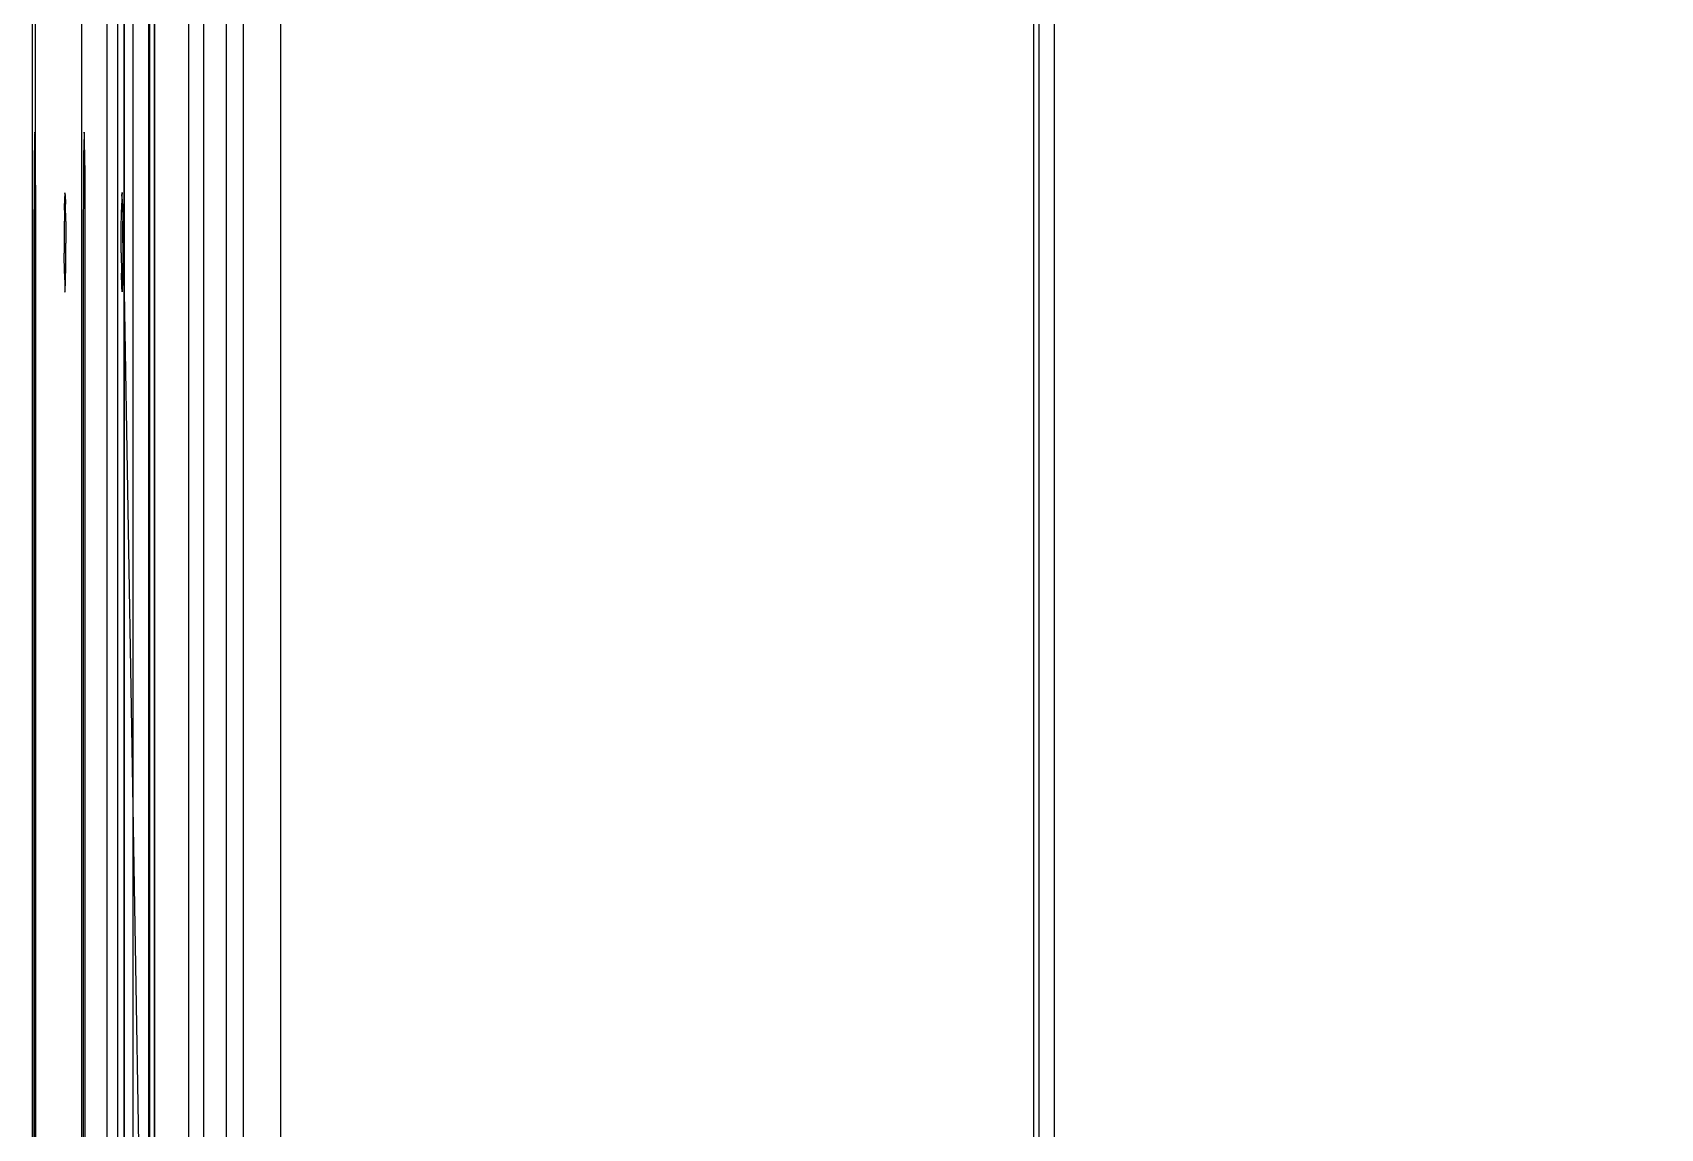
# Model space of a CAD drawing. Extents: x 0 to 230, y -306 to 0.
# Drawn here: x -0.1 to 115, y -228.6 to -151.1 of the extents above; entities that cross this region are included whole.
import ezdxf

# ---------------------------------------------------------------- set-up
doc = ezdxf.new("R2010")
doc.units = 0
doc.header["$MEASUREMENT"] = 0
for name, color, linetype in [('Layer1', 252, 'CONTINUOUS'), ('Layer2', 252, 'CONTINUOUS'), ('Layer3', 254, 'CONTINUOUS')]:
    doc.layers.add(name, color=color, linetype=linetype)

msp = doc.modelspace()

# ---------------------------------------------------------------- linework, layer by layer
at = {"layer": 'Layer1', "linetype": 'Continuous'}
for points, invisible_edges in [([(1, -3, 221), (6.38, -34.21, 221), (6.38, -271.79, 221), (1, -303, 221)], 15), ([(36.66, -21.1, 2.25), (17.75, -153.15, 2.25), (17.75, -115.24, 2.25)], 15), ([(36.66, -21.1, 2.25), (36.66, -284.91, 2.25), (17.75, -153.15, 2.25)], 15), ([(36.66, -284.91, 2.25), (36.66, -21.1, 2.25), (56.58, -21.1, 2.25)], 15), ([(56.58, -21.1, 2.25), (56.58, -284.91, 2.25), (36.66, -284.91, 2.25)], 15), ([(56.58, -284.91, 2.25), (115, -21.1, 2.25), (56.58, -21.1, 2.25)], 15), ([(115, -21.1, 2.25), (115, -284.91, 2.25), (56.58, -284.91, 2.25)], 15), ([(10.42, -276.17, 130.48), (8.52, -273.66, 192.62), (8.52, -32.38, 192.62), (10.42, -29.94, 130.48)], 15), ([(11.51, -32.25, 127.49), (10.42, -29.94, 130.48), (10.42, -276.17, 130.48), (11.51, -273.75, 127.49)], 15), ([(6.11, -271.79, 202.63), (6.11, -34.21, 202.63), (1.41, -33, 202.63)], 15), ([(6.11, -34.21, 202.63), (8.52, -32.38, 192.62), (8.52, -273.66, 192.62), (6.11, -271.79, 202.63)], 15), ([(13.07, -34.86, 88.68), (13.07, -271.13, 88.68), (11.51, -273.75, 127.49), (11.51, -32.25, 127.49)], 15), ([(14.22, -270.78, 84.87), (13.07, -271.13, 88.68), (13.07, -34.86, 88.68), (14.22, -35.22, 84.87)], 15), ([(15.76, -268.21, 46.71), (15.76, -37.79, 46.71), (14.22, -35.22, 84.87), (14.22, -270.78, 84.87)], 15), ([(17.02, -37.66, 42.8), (15.76, -37.79, 46.71), (15.76, -268.21, 46.71), (17.02, -268.34, 42.8)], 15), ([(17.02, -37.66, 42.69), (17.02, -268.34, 42.69), (17.75, -266.95, 21.08), (17.75, -39.05, 21.08)], 15), ([(17.75, -39.05, 2.25), (17.75, -266.95, 2.25), (17.75, -266.95, 21.08), (17.75, -39.05, 21.08)], 15), ([(2.61, -169.5, 202.63), (2.69, -166.75, 208.6), (2.69, -139.57, 208.6), (2.61, -136.82, 202.36)], 15), ([(2.89, -169.47, 221), (2.89, -136.82, 221), (2.79, -140.29, 215.55), (2.79, -166.03, 215.55)], 15), ([(6.11, -169.5, 202.63), (6.18, -166.75, 208.6), (6.18, -139.57, 208.6), (6.1, -136.82, 202.36)], 15), ([(6.38, -169.47, 221), (6.38, -136.82, 221), (6.29, -140.29, 215.55), (6.29, -166.03, 215.55)], 14), ([(2.79, -141.81, 215.22), (2.79, -140.29, 215.55), (2.79, -166, 215.55), (2.79, -164.48, 215.22)], 15), ([(6.28, -141.81, 215.22), (6.29, -140.29, 215.55), (6.29, -166, 215.55), (6.28, -164.48, 215.22)], 15), ([(2.7, -163.7, 209.36), (2.69, -165.22, 208.6), (2.69, -141.1, 208.6), (2.7, -142.61, 209.36)], 15), ([(6.2, -163.7, 209.36), (6.18, -165.22, 208.6), (6.18, -141.1, 208.6), (6.2, -142.61, 209.36)], 15), ([(2.7, -163.68, 209.36), (2.72, -162.71, 210.7), (2.72, -143.58, 210.7), (2.7, -142.61, 209.36)], 15), ([(2.79, -164.48, 215.22), (2.78, -163.24, 214.26), (2.78, -143.05, 214.26), (2.79, -141.81, 215.22)], 15), ([(6.2, -163.68, 209.36), (6.22, -162.71, 210.7), (6.22, -143.58, 210.7), (6.2, -142.61, 209.36)], 15), ([(6.28, -164.48, 215.22), (6.27, -163.24, 214.26), (6.27, -143.05, 214.26), (6.28, -141.81, 215.22)], 15), ([(2.72, -143.58, 210.7), (2.74, -143.84, 212.03), (2.74, -162.45, 212.03), (2.72, -162.71, 210.7)], 15), ([(2.74, -162.45, 212.03), (2.76, -162.57, 212.94), (2.76, -143.72, 212.94), (2.74, -143.84, 212.03)], 15), ([(2.76, -143.72, 212.94), (2.78, -143.05, 214.26), (2.78, -163.24, 214.26), (2.76, -162.57, 212.94)], 15), ([(6.22, -143.58, 210.7), (6.24, -143.84, 212.03), (6.24, -162.45, 212.03), (6.22, -162.71, 210.7)], 15), ([(6.24, -162.45, 212.03), (6.25, -162.57, 212.94), (6.25, -143.72, 212.94), (6.24, -143.84, 212.03)], 15), ([(6.25, -143.72, 212.94), (6.27, -143.05, 214.26), (6.27, -163.24, 214.26), (6.25, -162.57, 212.94)], 15), ([(36.66, -284.91, 2.25), (17.75, -191.05, 2.25), (17.75, -153.15, 2.25)], 15), ([(0.13, -157.96, 213.59), (0.35, -157.63, 213.66), (0.34, -158.13, 215.3), (0.11, -158.44, 215.17)], 15), ([(0.14, -157.8, 211.96), (0.36, -157.46, 211.96), (0.35, -157.63, 213.66), (0.13, -157.96, 213.59)], 15), ([(0.14, -157.8, 211.96), (0.36, -157.46, 211.96), (0.38, -157.63, 210.26), (0.15, -157.96, 210.32)], 15), ([(0.17, -158.44, 208.75), (0.39, -158.13, 208.62), (0.38, -157.63, 210.26), (0.15, -157.96, 210.32)], 15), ([(0.69, -157.41, 213.71), (0.35, -157.63, 213.66), (0.34, -158.13, 215.3), (0.68, -157.92, 215.39)], 15), ([(0.7, -157.23, 211.96), (0.36, -157.46, 211.96), (0.35, -157.63, 213.66), (0.69, -157.41, 213.71)], 15), ([(0.38, -157.63, 210.26), (0.72, -157.41, 210.21), (0.7, -157.23, 211.96), (0.36, -157.46, 211.96)], 15), ([(0.73, -157.92, 208.53), (0.39, -158.13, 208.62), (0.38, -157.63, 210.26), (0.72, -157.41, 210.21)], 15), ([(0.69, -157.41, 213.71), (1.06, -157.34, 213.73), (1.05, -157.86, 215.42), (0.68, -157.92, 215.39)], 15), ([(1.07, -157.16, 211.97), (0.7, -157.23, 211.96), (0.69, -157.41, 213.71), (1.06, -157.34, 213.73)], 15), ([(0.72, -157.41, 210.21), (1.09, -157.34, 210.2), (1.07, -157.16, 211.97), (0.7, -157.23, 211.96)], 15), ([(0.72, -157.41, 210.21), (1.09, -157.34, 210.2), (1.1, -157.86, 208.51), (0.73, -157.92, 208.53)], 15), ([(4.95, -157.34, 213.73), (4.96, -157.86, 215.42), (1.05, -157.86, 215.42), (1.06, -157.34, 213.73)], 15), ([(4.93, -157.16, 211.97), (4.95, -157.34, 213.73), (1.06, -157.34, 213.73), (1.07, -157.16, 211.97)], 15), ([(1.09, -157.34, 210.2), (4.92, -157.34, 210.2), (4.93, -157.16, 211.97), (1.07, -157.16, 211.97)], 15), ([(1.1, -157.86, 208.51), (4.91, -157.86, 208.51), (4.92, -157.34, 210.2), (1.09, -157.34, 210.2)], 15), ([(5.27, -157.92, 208.53), (4.91, -157.86, 208.51), (4.92, -157.34, 210.2), (5.29, -157.41, 210.21)], 15), ([(5.3, -157.23, 211.96), (4.93, -157.16, 211.97), (4.92, -157.34, 210.2), (5.29, -157.41, 210.21)], 15), ([(4.95, -157.34, 213.73), (5.32, -157.41, 213.71), (5.3, -157.23, 211.96), (4.93, -157.16, 211.97)], 15), ([(5.33, -157.92, 215.39), (4.96, -157.86, 215.42), (4.95, -157.34, 213.73), (5.32, -157.41, 213.71)], 15), ([(5.29, -157.41, 210.21), (5.63, -157.63, 210.26), (5.61, -158.13, 208.62), (5.27, -157.92, 208.53)], 15), ([(5.64, -157.46, 211.96), (5.3, -157.23, 211.96), (5.29, -157.41, 210.21), (5.63, -157.63, 210.26)], 15), ([(5.32, -157.41, 213.71), (5.66, -157.63, 213.66), (5.64, -157.46, 211.96), (5.3, -157.23, 211.96)], 15), ([(5.33, -157.92, 215.39), (5.67, -158.13, 215.3), (5.66, -157.63, 213.66), (5.32, -157.41, 213.71)], 15), ([(5.85, -157.96, 210.32), (5.63, -157.63, 210.26), (5.61, -158.13, 208.62), (5.84, -158.44, 208.75)], 15), ([(5.85, -157.96, 210.32), (5.63, -157.63, 210.26), (5.64, -157.46, 211.96), (5.87, -157.8, 211.96)], 15), ([(5.88, -157.96, 213.59), (5.66, -157.63, 213.66), (5.64, -157.46, 211.96), (5.87, -157.8, 211.96)], 15), ([(5.89, -158.44, 215.17), (5.67, -158.13, 215.3), (5.66, -157.63, 213.66), (5.88, -157.96, 213.59)], 15), ([(0.04, -158.97, 215.46), (0.11, -158.44, 215.17), (0.1, -159.22, 216.62), (0.03, -159.94, 216.99)], 15), ([(0.05, -158.37, 213.76), (0.13, -157.96, 213.59), (0.11, -158.44, 215.17), (0.04, -158.97, 215.46)], 15), ([(0.1, -158.94, 208.52), (0.09, -158.35, 210.24), (0.05, -158.37, 213.76), (0.04, -158.97, 215.46)], 10), ([(0.07, -158.17, 211.96), (0.14, -157.8, 211.96), (0.13, -157.96, 213.59), (0.05, -158.37, 213.76)], 15), ([(0.09, -158.35, 210.24), (0.09, -158.35, 210.24), (0.07, -158.17, 211.96), (0.05, -158.37, 213.76)], 9), ([(0.09, -158.35, 210.24), (0.15, -157.96, 210.32), (0.14, -157.8, 211.96), (0.07, -158.17, 211.96)], 15), ([(0.17, -158.44, 208.75), (0.1, -158.94, 208.52), (0.09, -158.35, 210.24), (0.15, -157.96, 210.32)], 15), ([(0.34, -158.13, 215.3), (0.11, -158.44, 215.17), (0.1, -159.22, 216.62), (0.32, -158.93, 216.81)], 15), ([(0.18, -159.22, 207.29), (0.11, -159.89, 206.98), (0.1, -158.94, 208.52), (0.17, -158.44, 208.75)], 15), ([(0.18, -159.22, 207.29), (0.4, -158.93, 207.1), (0.39, -158.13, 208.62), (0.17, -158.44, 208.75)], 15), ([(0.32, -158.93, 216.81), (0.66, -158.75, 216.94), (0.65, -159.86, 218.3), (0.31, -160.01, 218.14)], 15), ([(0.34, -158.13, 215.3), (0.68, -157.92, 215.39), (0.66, -158.75, 216.94), (0.32, -158.93, 216.81)], 15), ([(0.39, -158.13, 208.62), (0.4, -158.93, 207.1), (0.74, -158.75, 206.98), (0.73, -157.92, 208.53)], 15), ([(0.42, -160.02, 205.78), (0.76, -159.86, 205.62), (0.74, -158.75, 206.98), (0.4, -158.93, 207.1)], 15), ([(0.66, -158.75, 216.94), (1.04, -158.69, 216.98), (1.02, -159.81, 218.36), (0.65, -159.86, 218.3)], 15), ([(1.05, -157.86, 215.42), (0.68, -157.92, 215.39), (0.66, -158.75, 216.94), (1.04, -158.69, 216.98)], 15), ([(1.11, -158.69, 206.95), (0.74, -158.75, 206.98), (0.73, -157.92, 208.53), (1.1, -157.86, 208.51)], 15), ([(1.12, -159.81, 205.58), (0.76, -159.86, 205.62), (0.74, -158.75, 206.98), (1.11, -158.69, 206.95)], 15), ([(1.02, -159.81, 218.36), (1.04, -158.69, 216.98), (4.97, -158.69, 216.98), (4.98, -159.81, 218.36)], 15), ([(4.97, -158.69, 216.98), (4.96, -157.86, 215.42), (1.05, -157.86, 215.42), (1.04, -158.69, 216.98)], 15), ([(4.91, -157.86, 208.51), (4.89, -158.69, 206.95), (1.11, -158.69, 206.95), (1.1, -157.86, 208.51)], 15), ([(4.87, -161.22, 204.42), (4.88, -159.81, 205.58), (1.11, -158.69, 206.95), (1.12, -159.81, 205.58)], 15), ([(1.11, -158.69, 206.95), (1.11, -158.69, 206.95), (4.89, -158.69, 206.95), (4.88, -159.81, 205.58)], 15), ([(3.59, -158.94, 208.52), (3.58, -158.35, 210.24), (3.55, -158.37, 213.76), (3.53, -158.97, 215.46)], 10), ([(3.58, -158.35, 210.24), (3.58, -158.35, 210.24), (3.56, -158.17, 211.96), (3.55, -158.37, 213.76)], 9), ([(4.89, -158.69, 206.95), (5.26, -158.75, 206.98), (5.25, -159.86, 205.62), (4.88, -159.81, 205.58)], 15), ([(4.91, -157.86, 208.51), (5.27, -157.92, 208.53), (5.26, -158.75, 206.98), (4.89, -158.69, 206.95)], 15), ([(4.97, -158.69, 216.98), (5.34, -158.75, 216.94), (5.33, -157.92, 215.39), (4.96, -157.86, 215.42)], 15), ([(5.35, -159.86, 218.3), (4.98, -159.81, 218.36), (4.97, -158.69, 216.98), (5.34, -158.75, 216.94)], 15), ([(5.6, -158.93, 207.1), (5.26, -158.75, 206.98), (5.25, -159.86, 205.62), (5.59, -160.02, 205.78)], 15), ([(5.27, -157.92, 208.53), (5.26, -158.75, 206.98), (5.6, -158.93, 207.1), (5.61, -158.13, 208.62)], 15), ([(5.68, -158.93, 216.81), (5.34, -158.75, 216.94), (5.33, -157.92, 215.39), (5.67, -158.13, 215.3)], 15), ([(5.69, -160.01, 218.14), (5.35, -159.86, 218.3), (5.34, -158.75, 216.94), (5.68, -158.93, 216.81)], 15), ([(5.84, -158.44, 208.75), (5.61, -158.13, 208.62), (5.6, -158.93, 207.1), (5.83, -159.22, 207.29)], 15), ([(5.68, -158.93, 216.81), (5.91, -159.22, 216.62), (5.89, -158.44, 215.17), (5.67, -158.13, 215.3)], 15), ([(5.84, -158.44, 208.75), (5.91, -158.94, 208.52), (5.89, -159.89, 206.98), (5.83, -159.22, 207.29)], 15), ([(5.85, -157.96, 210.32), (5.92, -158.35, 210.24), (5.91, -158.94, 208.52), (5.84, -158.44, 208.75)], 15), ([(5.94, -158.17, 211.96), (5.87, -157.8, 211.96), (5.85, -157.96, 210.32), (5.92, -158.35, 210.24)], 15), ([(5.95, -158.37, 213.76), (5.88, -157.96, 213.59), (5.87, -157.8, 211.96), (5.94, -158.17, 211.96)], 15), ([(5.97, -158.97, 215.46), (5.89, -158.44, 215.17), (5.88, -157.96, 213.59), (5.95, -158.37, 213.76)], 15), ([(5.98, -159.94, 216.99), (5.91, -159.22, 216.62), (5.89, -158.44, 215.17), (5.97, -158.97, 215.46)], 15), ([(0.12, -161.16, 205.7), (0.11, -159.89, 206.98), (0.03, -159.94, 216.99), (0.02, -161.23, 218.27)], 10), ([(0.03, -159.94, 216.99), (0.03, -159.94, 216.99), (0.02, -161.23, 218.27), (0.08, -161.53, 218.94)], 15), ([(0.11, -159.89, 206.98), (0.1, -158.94, 208.52), (0.04, -158.97, 215.46), (0.03, -159.94, 216.99)], 10), ([(0.03, -159.94, 216.99), (0.1, -159.22, 216.62), (0.09, -160.26, 217.9), (0.08, -161.53, 218.94)], 15), ([(0.1, -159.22, 216.62), (0.32, -158.93, 216.81), (0.31, -160.01, 218.14), (0.09, -160.26, 217.9)], 15), ([(0.12, -161.16, 205.7), (0.19, -160.26, 206.02), (0.18, -159.22, 207.29), (0.11, -159.89, 206.98)], 15), ([(0.19, -160.26, 206.02), (0.42, -160.02, 205.78), (0.4, -158.93, 207.1), (0.18, -159.22, 207.29)], 15), ([(0.31, -160.01, 218.14), (0.65, -159.86, 218.3), (0.64, -161.22, 219.41), (0.3, -161.34, 219.23)], 15), ([(0.76, -161.22, 204.51), (0.42, -161.34, 204.7), (0.42, -160.02, 205.78), (0.76, -159.86, 205.62)], 15), ([(0.65, -159.86, 218.3), (1.02, -159.81, 218.36), (1.02, -161.18, 219.47), (0.64, -161.22, 219.41)], 15), ([(1.12, -159.81, 205.58), (0.76, -159.86, 205.62), (0.76, -161.22, 204.51), (1.13, -161.18, 204.46)], 15), ([(4.98, -159.81, 218.36), (4.99, -161.18, 219.47), (1.02, -161.18, 219.47), (1.02, -159.81, 218.36)], 15), ([(1.12, -159.81, 205.58), (1.13, -161.18, 204.46), (4.87, -161.84, 204.05), (4.87, -161.22, 204.42)], 15), ([(3.62, -161.16, 205.7), (3.61, -159.89, 206.98), (3.52, -159.94, 216.99), (3.51, -161.23, 218.27)], 10), ([(3.61, -159.89, 206.98), (3.59, -158.94, 208.52), (3.53, -158.97, 215.46), (3.52, -159.94, 216.99)], 10), ([(4.87, -161.22, 204.42), (5.24, -161.26, 204.48), (5.25, -159.86, 205.62), (4.88, -159.81, 205.58)], 15), ([(5.36, -161.22, 219.41), (4.99, -161.18, 219.47), (4.98, -159.81, 218.36), (5.35, -159.86, 218.3)], 15), ([(5.25, -159.86, 205.62), (5.59, -160.02, 205.78), (5.58, -161.39, 204.67), (5.24, -161.26, 204.48)], 15), ([(5.7, -161.34, 219.23), (5.36, -161.22, 219.41), (5.35, -159.86, 218.3), (5.69, -160.01, 218.14)], 15), ([(5.83, -159.22, 207.29), (5.6, -158.93, 207.1), (5.59, -160.02, 205.78), (5.81, -160.26, 206.02)], 15), ([(5.92, -160.26, 217.9), (5.69, -160.01, 218.14), (5.68, -158.93, 216.81), (5.91, -159.22, 216.62)], 15), ([(5.89, -159.89, 206.98), (5.83, -159.22, 207.29), (5.81, -160.26, 206.02), (5.88, -161.29, 205.6)], 15), ([(5.93, -161.53, 218.94), (5.92, -160.26, 217.9), (5.91, -159.22, 216.62), (5.98, -159.94, 216.99)], 15), ([(5.93, -161.53, 218.94), (5.99, -161.23, 218.27), (5.98, -159.94, 216.99)], 15), ([(0.09, -160.26, 217.9), (0.31, -160.01, 218.14), (0.3, -161.34, 219.23), (0.08, -161.53, 218.94)], 15), ([(0.2, -161.53, 204.98), (0.2, -161.53, 204.98), (0.12, -161.16, 205.7), (0.19, -160.26, 206.02)], 15), ([(0.2, -161.53, 204.98), (0.19, -160.26, 206.02), (0.42, -160.02, 205.78), (0.42, -161.34, 204.7)], 15), ([(5.58, -161.39, 204.67), (5.59, -160.02, 205.78), (5.81, -160.26, 206.02), (5.81, -161.57, 204.95)], 15), ([(5.93, -161.53, 218.94), (5.7, -161.34, 219.23), (5.69, -160.01, 218.14), (5.92, -160.26, 217.9)], 15), ([(5.81, -160.26, 206.02), (5.88, -161.29, 205.6), (5.81, -161.57, 204.95)], 15), ([(0.13, -162.69, 204.73), (0.12, -161.16, 205.7), (0.02, -161.23, 218.27), (0.01, -162.77, 219.22)], 10), ([(0.08, -161.53, 218.94), (0.02, -161.23, 218.27), (0.01, -162.77, 219.22), (0.07, -162.98, 219.71)], 15), ([(0.3, -161.34, 219.23), (0.08, -161.53, 218.94), (0.07, -162.98, 219.71), (0.3, -162.85, 220.03)], 15), ([(0.2, -161.53, 204.98), (0.12, -161.16, 205.7), (0.13, -162.69, 204.73), (0.21, -162.98, 204.2)], 15), ([(0.43, -162.85, 203.89), (0.42, -161.34, 204.7), (0.2, -161.53, 204.98), (0.21, -162.98, 204.2)], 15), ([(0.64, -161.22, 219.41), (0.3, -161.34, 219.23), (0.3, -162.85, 220.03), (0.64, -162.77, 220.24)], 15), ([(0.43, -162.85, 203.89), (0.77, -162.77, 203.69), (0.76, -161.22, 204.51), (0.42, -161.34, 204.7)], 15), ([(0.64, -161.22, 219.41), (0.64, -162.77, 220.24), (1.01, -162.74, 220.31), (1.02, -161.18, 219.47)], 15), ([(0.77, -162.77, 203.69), (1.14, -162.74, 203.62), (1.13, -161.18, 204.46), (0.76, -161.22, 204.51)], 15), ([(1.02, -161.18, 219.47), (1.01, -162.74, 220.31), (5, -162.74, 220.31), (4.99, -161.18, 219.47)], 15), ([(4, -162.82, 203.58), (1.14, -162.74, 203.62), (1.13, -161.18, 204.46), (4, -161.84, 204.05)], 15), ([(1.13, -161.18, 204.46), (1.13, -161.18, 204.46), (4, -161.84, 204.05), (4.87, -161.84, 204.05)], 15), ([(3.63, -162.69, 204.73), (3.62, -161.16, 205.7), (3.51, -161.23, 218.27), (3.5, -162.77, 219.22)], 10), ([(4, -162.82, 203.58), (5.86, -164.55, 202.98), (4.87, -161.84, 204.05), (4, -161.84, 204.05)], 15), ([(5.38, -161.97, 204.13), (4.98, -161.84, 204.05), (4.87, -161.22, 204.42), (5.24, -161.26, 204.48)], 15), ([(4.98, -161.84, 204.05), (4.98, -161.84, 204.05), (4.87, -161.84, 204.05), (4.87, -161.22, 204.42)], 15), ([(5.86, -164.55, 202.98), (5.38, -161.97, 204.13), (4.98, -161.84, 204.05), (4.87, -161.84, 204.05)], 15), ([(4.99, -161.18, 219.47), (5, -162.74, 220.31), (5.37, -162.77, 220.24), (5.36, -161.22, 219.41)], 15), ([(5.58, -162.14, 204.23), (5.38, -161.97, 204.13), (5.24, -161.26, 204.48), (5.58, -161.39, 204.67)], 15), ([(5.37, -162.77, 220.24), (5.71, -162.85, 220.03), (5.7, -161.34, 219.23), (5.36, -161.22, 219.41)], 15), ([(5.86, -164.55, 202.98), (5.72, -162.32, 204.33), (5.58, -162.14, 204.23), (5.38, -161.97, 204.13)], 15), ([(5.72, -162.32, 204.33), (5.58, -162.14, 204.23), (5.58, -161.39, 204.67), (5.81, -161.57, 204.95)], 15), ([(5.71, -162.85, 220.03), (5.93, -162.98, 219.71), (5.93, -161.53, 218.94), (5.7, -161.34, 219.23)], 15), ([(5.72, -162.32, 204.33), (5.72, -162.32, 204.33), (5.87, -162.86, 204.65), (5.88, -161.29, 205.6)], 15), ([(5.72, -162.32, 204.33), (5.72, -162.32, 204.33), (5.81, -161.57, 204.95), (5.88, -161.29, 205.6)], 15), ([(5.93, -162.98, 219.71), (6, -162.77, 219.22), (5.99, -161.23, 218.27), (5.93, -161.53, 218.94)], 15), ([(0.14, -164.4, 204.13), (0.13, -162.69, 204.73), (0.01, -162.77, 219.22), (0, -164.48, 219.8)], 10), ([(0.07, -162.98, 219.71), (0.01, -162.77, 219.22), (0, -164.48, 219.8), (0.07, -164.56, 220.2)], 15), ([(0.07, -164.56, 220.2), (0.29, -164.49, 220.53), (0.3, -162.85, 220.03), (0.07, -162.98, 219.71)], 15), ([(0.14, -164.4, 204.13), (0.14, -164.4, 204.13), (0.21, -162.98, 204.2), (0.13, -162.69, 204.73)], 15), ([(0.21, -164.56, 203.72), (0.21, -164.56, 203.72), (0.14, -164.4, 204.13), (0.21, -162.98, 204.2)], 15), ([(0.21, -164.56, 203.72), (0.21, -164.56, 203.72), (0.21, -162.98, 204.2), (0.43, -162.85, 203.89)], 15), ([(0.44, -164.49, 203.39), (0.44, -164.49, 203.39), (0.21, -164.56, 203.72), (0.43, -162.85, 203.89)], 15), ([(0.29, -164.49, 220.53), (0.63, -164.45, 220.75), (0.64, -162.77, 220.24), (0.3, -162.85, 220.03)], 15), ([(0.77, -162.77, 203.69), (0.77, -162.77, 203.69), (0.43, -162.85, 203.89), (0.44, -164.49, 203.39)], 15), ([(0.77, -164.45, 203.18), (0.77, -164.45, 203.18), (0.44, -164.49, 203.39), (0.77, -162.77, 203.69)], 15), ([(0.64, -162.77, 220.24), (1.01, -162.74, 220.31), (1.01, -164.43, 220.82), (0.63, -164.45, 220.75)], 15), ([(1.14, -162.74, 203.62), (1.14, -162.74, 203.62), (1.14, -163.75, 203.27), (0.77, -162.77, 203.69)], 15), ([(0.77, -164.45, 203.18), (0.77, -164.45, 203.18), (1.14, -163.75, 203.27), (0.77, -162.77, 203.69)], 15), ([(1.01, -164.43, 220.82), (1.01, -162.74, 220.31), (5, -162.74, 220.31), (5, -164.43, 220.82)], 15), ([(1.14, -163.75, 203.27), (4, -163.74, 203.27), (4, -162.82, 203.58), (1.14, -162.74, 203.62)], 15), ([(6.2, -163.68, 209.36), (2.16, -163.69, 209.36), (2.18, -162.72, 210.7), (6.22, -162.71, 210.7)], 5), ([(2.18, -162.72, 210.7), (6.22, -162.71, 210.7), (6.24, -162.45, 212.03), (2.2, -162.46, 212.03)], 5), ([(6.24, -162.45, 212.03), (6.25, -162.57, 212.94), (2.22, -162.58, 212.94), (2.2, -162.46, 212.03)], 10), ([(6.25, -162.57, 212.94), (2.22, -162.58, 212.94), (2.23, -163.26, 214.26), (6.27, -163.24, 214.26)], 5), ([(6.27, -163.24, 214.26), (6.28, -164.48, 215.22), (2.25, -164.49, 215.22), (2.23, -163.26, 214.26)], 10), ([(3.63, -164.4, 204.13), (3.63, -162.69, 204.73), (3.5, -162.77, 219.22), (3.49, -164.48, 219.8)], 10), ([(4, -162.82, 203.58), (4, -162.82, 203.58), (4, -163.74, 203.27), (5.86, -164.55, 202.98)], 15), ([(5.37, -164.45, 220.75), (5, -164.43, 220.82), (5, -162.74, 220.31), (5.37, -162.77, 220.24)], 15), ([(5.71, -162.85, 220.03), (5.37, -162.77, 220.24), (5.37, -164.45, 220.75), (5.71, -164.49, 220.53)], 15), ([(5.93, -162.98, 219.71), (5.71, -162.85, 220.03), (5.71, -164.49, 220.53), (5.94, -164.56, 220.2)], 15), ([(5.86, -164.55, 202.98), (5.86, -164.55, 202.98), (5.87, -162.86, 204.65), (5.72, -162.32, 204.33)], 15), ([(5.94, -164.56, 220.2), (6.01, -164.48, 219.8), (6, -162.77, 219.22), (5.93, -162.98, 219.71)], 15), ([(0.14, -166.2, 203.92), (0.14, -164.4, 204.13), (0, -164.48, 219.8), (0, -166.2, 219.99)], 10), ([(0.07, -164.56, 220.2), (0, -164.48, 219.8), (0, -166.2, 219.99), (0.07, -166.2, 220.38)], 15), ([(0.29, -164.49, 220.53), (0.07, -164.56, 220.2), (0.07, -166.2, 220.38), (0.29, -166.2, 220.7)], 15), ([(0.21, -164.56, 203.72), (0.21, -164.56, 203.72), (0.14, -166.2, 203.92), (0.14, -164.4, 204.13)], 15), ([(0.28, -166.2, 203.43), (0.28, -166.2, 203.43), (0.14, -166.2, 203.92), (0.21, -164.56, 203.72)], 15), ([(0.44, -164.49, 203.39), (0.44, -164.49, 203.39), (0.28, -166.2, 203.43), (0.21, -164.56, 203.72)], 15), ([(0.44, -164.49, 203.39), (0.44, -164.49, 203.39), (0.28, -166.2, 203.43), (0.44, -166.2, 203.22)], 15), ([(0.29, -166.2, 220.7), (0.29, -164.49, 220.53), (0.63, -164.45, 220.75), (0.62, -166.2, 220.92)], 15), ([(0.77, -164.45, 203.18), (0.77, -164.45, 203.18), (0.44, -164.49, 203.39), (0.64, -166.2, 203.06)], 15), ([(0.64, -166.2, 203.06), (0.64, -166.2, 203.06), (0.44, -166.2, 203.22), (0.44, -164.49, 203.39)], 15), ([(0.62, -166.2, 220.92), (0.63, -164.45, 220.75), (1.01, -164.43, 220.82), (1, -166.2, 221)], 15), ([(0.78, -166.2, 203), (0.78, -166.2, 203), (0.64, -166.2, 203.06), (0.77, -164.45, 203.18)], 15), ([(1.14, -164.43, 203.11), (1.14, -164.43, 203.11), (0.77, -164.45, 203.18), (1.14, -163.75, 203.27)], 15), ([(1.14, -164.43, 203.11), (1.14, -164.43, 203.11), (0.77, -164.45, 203.18), (0.78, -166.2, 203)], 15), ([(1.14, -164.43, 203.11), (1.14, -164.43, 203.11), (1.14, -166.2, 202.93), (0.78, -166.2, 203)], 15), ([(1, -166.2, 221), (1.01, -164.43, 220.82), (5, -164.43, 220.82), (5, -166.2, 221)], 15), ([(4, -163.74, 203.27), (1.14, -163.75, 203.27), (1.14, -164.43, 203.11), (4.01, -164.96, 203.01)], 15), ([(1.14, -164.43, 203.11), (1.14, -166.2, 202.93), (4.01, -167.55, 202.93), (4.01, -164.96, 203.01)], 15), ([(2.16, -163.69, 209.36), (2.15, -165.21, 208.6), (6.18, -165.19, 208.6), (6.2, -163.68, 209.36)], 10), ([(6.29, -166, 215.55), (6.28, -164.48, 215.22), (2.25, -164.49, 215.22), (2.25, -166.02, 215.55)], 10), ([(3.63, -166.2, 203.92), (3.63, -164.4, 204.13), (3.49, -164.48, 219.8), (3.49, -166.2, 219.99)], 10), ([(5.86, -164.55, 202.98), (5.86, -164.55, 202.98), (4.01, -164.96, 203.01), (4, -163.74, 203.27)], 15), ([(5.86, -167.55, 202.93), (5.86, -167.55, 202.93), (4.01, -164.96, 203.01), (5.86, -164.55, 202.98)], 15), ([(5, -166.2, 221), (5, -164.43, 220.82), (5.37, -164.45, 220.75), (5.39, -166.2, 220.92)], 15), ([(5.39, -166.2, 220.92), (5.37, -164.45, 220.75), (5.71, -164.49, 220.53), (5.72, -166.2, 220.7)], 15), ([(5.72, -166.2, 220.7), (5.93, -166.2, 220.38), (5.94, -164.56, 220.2), (5.71, -164.49, 220.53)], 15), ([(5.93, -166.2, 220.38), (6.01, -166.2, 219.99), (6.01, -164.48, 219.8), (5.94, -164.56, 220.2)], 15), ([(2.15, -165.21, 208.6), (2.15, -166.74, 208.6), (6.18, -166.72, 208.6), (6.18, -165.19, 208.6)], 10), ([(5.86, -167.55, 202.93), (5.86, -167.55, 202.93), (4.01, -164.96, 203.01)], 15), ([(5.86, -167.55, 202.93), (5.86, -167.55, 202.93), (4.01, -167.55, 202.93), (4.01, -164.96, 203.01)], 15), ([(0.07, -166.2, 220.38), (0.07, -303, 220.38), (0, -303, 219.99), (0, -166.2, 219.99)], 15), ([(0.14, -166.2, 203.92), (0, -166.2, 219.99), (0, -287.01, 219.99), (0.14, -287.01, 203.92)], 5), ([(0.29, -166.2, 220.7), (0.29, -303, 220.7), (0.07, -303, 220.38), (0.07, -166.2, 220.38)], 15), ([(0.44, -166.2, 203.22), (0.28, -166.2, 203.43), (0.14, -287.01, 203.92), (0.28, -287.06, 203.43)], 15), ([(0.14, -287.01, 203.92), (0.14, -287.01, 203.92), (0.14, -166.2, 203.92), (0.28, -166.2, 203.43)], 15), ([(1.14, -166.2, 202.93), (0.78, -166.2, 203), (0.28, -287.06, 203.43), (0.64, -287.1, 203.06)], 15), ([(0.28, -287.06, 203.43), (0.28, -287.06, 203.43), (0.64, -166.2, 203.06), (0.78, -166.2, 203)], 15), ([(0.44, -166.2, 203.22), (0.44, -166.2, 203.22), (0.64, -166.2, 203.06), (0.28, -287.06, 203.43)], 15), ([(0.62, -303, 220.92), (0.29, -303, 220.7), (0.29, -166.2, 220.7), (0.62, -166.2, 220.92)], 15), ([(0.62, -166.2, 220.92), (1, -166.2, 221), (1, -303, 221), (0.62, -303, 220.92)], 15), ([(0.64, -287.1, 203.06), (1.14, -287.11, 202.93), (4.01, -167.55, 202.93), (1.14, -166.2, 202.93)], 15), ([(1, -303, 221), (5, -303, 221), (5, -166.2, 221), (1, -166.2, 221)], 15), ([(6.18, -166.72, 208.6), (6.2, -168.16, 209.29), (2.16, -168.17, 209.29), (2.15, -166.74, 208.6)], 10), ([(6.29, -166, 215.55), (6.28, -167.61, 215.14), (2.25, -167.62, 215.14), (2.25, -166.02, 215.55)], 10), ([(3.63, -166.2, 203.92), (3.49, -166.2, 219.99), (3.49, -287.01, 219.99), (3.63, -287.01, 203.92)], 5), ([(5, -272.17, 221), (5.35, -272.17, 220.94), (5.39, -166.2, 220.92), (5, -166.2, 221)], 15), ([(5.39, -166.2, 220.92), (5.72, -166.2, 220.7), (5.72, -272.17, 220.7), (5.35, -272.17, 220.94)], 15), ([(5.72, -272.17, 220.7), (5.95, -272.17, 220.34), (5.93, -166.2, 220.38), (5.72, -166.2, 220.7)], 15), ([(5.93, -166.2, 220.38), (6.01, -166.2, 219.99), (6.01, -272.17, 219.99), (5.95, -272.17, 220.34)], 15), ([(6.18, -166.72, 208.6), (6.2, -168.16, 209.29), (6.21, -169.11, 210.47), (6.11, -169.5, 202.63)], 15), ([(6.38, -169.47, 221), (6.38, -169.47, 221), (6.28, -167.61, 215.14), (6.29, -166, 215.55)], 15), ([(1.14, -287.11, 202.93), (5.86, -287.11, 202.93), (5.86, -167.55, 202.93), (4.01, -167.55, 202.93)], 15), ([(6.28, -167.61, 215.14), (6.27, -168.69, 214.24), (2.23, -168.71, 214.24), (2.25, -167.62, 215.14)], 10), ([(6.38, -169.47, 221), (6.38, -169.47, 221), (6.27, -168.69, 214.24), (6.28, -167.61, 215.14)], 15), ([(6.21, -169.11, 210.47), (6.2, -168.16, 209.29), (2.16, -168.17, 209.29), (2.18, -169.12, 210.47)], 10), ([(6.24, -169.47, 212.03), (6.21, -169.11, 210.47), (2.18, -169.12, 210.47), (2.2, -169.49, 212.03)], 10), ([(6.25, -169.37, 212.87), (2.21, -169.39, 212.87), (2.23, -168.71, 214.24), (6.27, -168.69, 214.24)], 5), ([(6.11, -169.5, 202.63), (6.11, -169.5, 202.63), (6.21, -169.11, 210.47), (6.24, -169.47, 212.03)], 15), ([(6.24, -169.47, 212.03), (6.25, -169.37, 212.87), (6.27, -168.69, 214.24), (6.38, -169.47, 221)], 15), ([(2.2, -169.49, 212.03), (2.21, -169.39, 212.87), (6.25, -169.37, 212.87), (6.24, -169.47, 212.03)], 10), ([(6.11, -169.5, 202.63), (6.24, -169.47, 212.03), (8.11, -271.79, 221), (6.11, -271.79, 202.63)], 15), ([(6.24, -169.47, 212.03), (6.38, -169.47, 221), (8.11, -271.79, 221)], 13), ([(6.38, -271.79, 221), (8.11, -271.79, 221), (6.38, -169.47, 221)], 15), ([(36.66, -284.91, 2.25), (17.75, -191.05, 2.25), (17.75, -266.95, 2.25)], 15)]:
    msp.add_3dface(points, dxfattribs=dict(at, invisible_edges=invisible_edges))
at = {"layer": 'Layer2', "linetype": 'Continuous'}
for points in [[(7.03, -275.02, 127.62), (7.03, -30.98, 127.62), (5.16, -33.11, 188.9), (5.16, -272.89, 188.9)], [(10.94, -35.08, 85.41), (10.94, -270.92, 85.41), (8.19, -272.56, 126.22), (8.19, -33.44, 126.22)], [(13.63, -267.98, 43.24), (13.63, -38.02, 43.24), (12, -35.27, 84.04), (12, -270.73, 84.04)]]:
    msp.add_3dface(points, dxfattribs=at)
for points, invisible_edges in [([(7.14, -275.02, 127.19), (7.03, -275.02, 127.62), (7.03, -30.98, 127.62), (7.14, -30.98, 127.19)], 15), ([(7.34, -30.98, 126.92), (7.14, -30.98, 127.19), (7.14, -275.02, 127.19), (7.34, -275.02, 126.92)], 15), ([(7.48, -275.02, 126.81), (7.34, -275.02, 126.92), (7.34, -30.98, 126.92), (7.48, -30.98, 126.81)], 15), ([(7.8, -33.44, 126.67), (7.48, -30.98, 126.81), (7.48, -275.02, 126.81), (7.8, -272.56, 126.67)], 15), ([(-0.09, -33, 201.1), (0.1, -33, 190.35), (0.1, -273, 190.35), (-0.09, -273, 201.1)], 5), ([(0.01, -33, 201.68), (-0.09, -33, 201.1), (-0.09, -273, 201.1), (0.01, -273, 201.68)], 15), ([(0.34, -273, 202.18), (0.01, -273, 201.68), (0.01, -33, 201.68), (0.34, -33, 202.18)], 15), ([(0.1, -273, 190.35), (0.31, -273, 189.61), (0.31, -33, 189.61), (0.1, -33, 190.35)], 15), ([(0.31, -33, 189.61), (0.86, -33, 189.07), (0.86, -273, 189.07), (0.31, -273, 189.61)], 15), ([(0.83, -33, 202.51), (0.34, -33, 202.18), (0.34, -273, 202.18), (0.83, -273, 202.51)], 15), ([(1.41, -273, 202.63), (0.83, -273, 202.51), (0.83, -33, 202.51), (1.41, -33, 202.63)], 15), ([(0.86, -273, 189.07), (1.6, -273, 188.87), (1.6, -33, 188.87), (0.86, -33, 189.07)], 15), ([(1.41, -273, 202.63), (6.11, -271.79, 202.63), (1.41, -33, 202.63)], 15), ([(1.41, -273, 202.63), (1.41, -273, 202.63), (6.11, -34.21, 202.63), (1.41, -33, 202.63)], 15), ([(1.6, -273, 188.87), (1.6, -33, 188.87), (5.16, -33.11, 188.9)], 15), ([(5.16, -272.89, 188.9), (1.6, -273, 188.87), (5.16, -33.11, 188.9)], 15), ([(7.95, -272.56, 126.62), (7.8, -272.56, 126.67), (7.8, -33.44, 126.67), (7.95, -33.44, 126.62)], 15), ([(8.07, -33.44, 126.51), (7.95, -33.44, 126.62), (7.95, -272.56, 126.62), (8.07, -272.56, 126.51)], 15), ([(8.16, -272.56, 126.37), (8.07, -272.56, 126.51), (8.07, -33.44, 126.51), (8.16, -33.44, 126.37)], 15), ([(8.19, -33.44, 126.22), (8.16, -33.44, 126.37), (8.16, -272.56, 126.37), (8.19, -272.56, 126.22)], 15), ([(11.04, -270.92, 85.02), (10.94, -270.92, 85.41), (10.94, -35.07, 85.41), (11.04, -35.07, 85.02)], 15), ([(11.29, -35.07, 84.69), (11.04, -35.07, 85.02), (11.04, -270.92, 85.02), (11.29, -270.92, 84.69)], 15), ([(11.64, -270.73, 84.5), (11.29, -270.92, 84.69), (11.29, -35.07, 84.69), (11.64, -35.27, 84.5)], 15), ([(11.78, -35.27, 84.43), (11.64, -35.27, 84.5), (11.64, -270.73, 84.5), (11.78, -270.73, 84.43)], 15), ([(11.89, -270.73, 84.32), (11.78, -270.73, 84.43), (11.78, -35.27, 84.43), (11.89, -35.27, 84.32)], 15), ([(11.97, -35.27, 84.18), (11.89, -35.27, 84.32), (11.89, -270.73, 84.32), (11.97, -270.73, 84.18)], 15), ([(12, -270.73, 84.04), (11.97, -270.73, 84.18), (11.97, -35.27, 84.18), (12, -35.27, 84.04)], 15), ([(13.74, -267.98, 42.82), (13.63, -267.98, 43.24), (13.63, -38.01, 43.24), (13.74, -38.01, 42.82)], 15), ([(13.89, -38.01, 42.61), (13.74, -38.01, 42.82), (13.74, -267.98, 42.82), (13.89, -267.98, 42.61)], 15), ([(14.02, -267.98, 42.49), (13.89, -267.98, 42.61), (13.89, -38.01, 42.61), (14.02, -38.01, 42.49)], 15), ([(14.41, -38.01, 42.31), (14.02, -38.01, 42.49), (14.02, -267.98, 42.49), (14.41, -267.98, 42.31)], 15), ([(14.55, -267.98, 42.25), (14.41, -267.98, 42.31), (14.41, -38.01, 42.31), (14.55, -38.01, 42.25)], 15), ([(14.55, -38.01, 42.25), (14.68, -38.01, 42.14), (14.68, -267.98, 42.14), (14.55, -267.98, 42.25)], 15), ([(14.76, -267.98, 41.99), (14.68, -267.98, 42.14), (14.68, -38.01, 42.14), (14.76, -38.01, 41.99)], 15), ([(14.79, -38.01, 41.84), (14.76, -38.01, 41.99), (14.76, -267.98, 41.99), (14.79, -267.98, 41.84)], 15), ([(14.79, -267.98, 41.72), (16.11, -265.41, 2.87), (16.11, -40.59, 2.87), (14.79, -38.02, 41.72)], 6), ([(16.11, -40.22, 2.87), (16.47, -40.22, 1.34), (16.47, -265.41, 1.34), (16.11, -265.41, 2.87)], 10), ([(16.47, -265.41, 1.34), (17.47, -265.41, -0.01), (17.47, -40.22, -0.01), (16.47, -40.22, 1.34)], 12), ([(17.47, -153.15, -0.01), (212.53, -40.4, -0.01), (212.53, -153.15, -0.01)], 15), ([(212.53, -40.4, -0.01), (17.47, -153.15, -0.01), (17.47, -40.4, -0.01)], 15), ([(17.47, -265.6, -0.01), (212.53, -153.15, -0.01), (212.53, -265.6, -0.01)], 15), ([(17.47, -265.6, -0.01), (17.47, -153.15, -0.01), (212.53, -153.15, -0.01)], 15)]:
    msp.add_3dface(points, dxfattribs=dict(at, invisible_edges=invisible_edges))
at = {"layer": 'Layer3', "linetype": 'Continuous'}
for points in [[(71.06, -298.24, 219.69), (70.71, -297.89, 206.34), (70.71, -10.5, 206.34), (71.06, -10.15, 219.69)], [(150.37, -298.27, 220.77), (72.17, -298.27, 220.77), (72.17, -10.13, 220.77), (150.37, -10.13, 220.77)], [(5.94, -36.03, 222.99), (6.38, -36.47, 206.34), (6.38, -269.53, 206.34), (5.94, -269.97, 222.99)], [(6.38, -269.53, 206.34), (6.38, -36.47, 206.34), (223.62, -36.47, 206.34), (223.62, -269.53, 206.34)], [(8.13, -36, 224.41), (8.54, -36.41, 208.56), (8.54, -269.59, 208.56), (8.13, -269.93, 224.41)], [(221.46, -269.59, 208.56), (8.54, -269.59, 208.56), (8.54, -36.28, 208.56), (221.46, -36.41, 208.56)]]:
    msp.add_3dface(points, dxfattribs=at)
for points, invisible_edges in [([(71.06, -10.15, 219.69), (71.21, -10.14, 220.23), (71.21, -298.25, 220.23), (71.06, -298.24, 219.69)], 10), ([(71.21, -298.25, 220.23), (71.62, -298.26, 220.63), (71.62, -10.13, 220.63), (71.21, -10.14, 220.23)], 10), ([(71.62, -10.13, 220.63), (72.17, -10.13, 220.77), (72.17, -298.27, 220.77), (71.62, -298.26, 220.63)], 10), ([(2.69, -271.13, 225.11), (2.58, -271.13, 224.74), (2.58, -34.87, 224.74), (2.69, -34.87, 225.11)], 15), ([(2.58, -34.87, 224.74), (2.6, -34.87, 223.77), (2.6, -271.13, 223.77), (2.58, -271.13, 224.74)], 15), ([(2.6, -271.13, 223.77), (2.71, -271.13, 223.38), (2.71, -34.87, 223.38), (2.6, -34.87, 223.77)], 15), ([(2.97, -34.87, 225.39), (2.69, -34.87, 225.11), (2.69, -271.13, 225.11), (2.97, -271.13, 225.39)], 15), ([(2.71, -34.87, 223.38), (2.99, -34.87, 223.09), (2.99, -271.13, 223.09), (2.71, -271.13, 223.38)], 15), ([(3.36, -271.13, 225.49), (2.97, -271.13, 225.39), (2.97, -34.87, 225.39), (3.36, -34.87, 225.49)], 15), ([(2.99, -271.13, 223.09), (3.38, -271.13, 222.99), (3.38, -34.87, 222.99), (2.99, -34.87, 223.09)], 13), ([(7.02, -36, 225.49), (3.36, -34.87, 225.49), (3.36, -271.13, 225.49), (7.02, -270, 225.49)], 5), ([(5.94, -269.97, 222.99), (3.38, -271.13, 222.99), (3.38, -34.87, 222.99), (5.94, -36.03, 222.99)], 15), ([(7.56, -270, 225.34), (7.02, -270, 225.49), (7.02, -36, 225.49), (7.56, -36, 225.34)], 15), ([(7.79, -36, 225.18), (7.56, -36, 225.34), (7.56, -270, 225.34), (7.79, -270, 225.18)], 15), ([(7.79, -36, 225.18), (7.97, -36, 224.95), (7.97, -270, 224.95), (7.79, -270, 225.18)], 15), ([(7.97, -36, 224.95), (8.13, -36, 224.41), (8.13, -270, 224.41), (7.97, -270, 224.95)], 15)]:
    msp.add_3dface(points, dxfattribs=dict(at, invisible_edges=invisible_edges))

doc.saveas('drawing.dxf')
